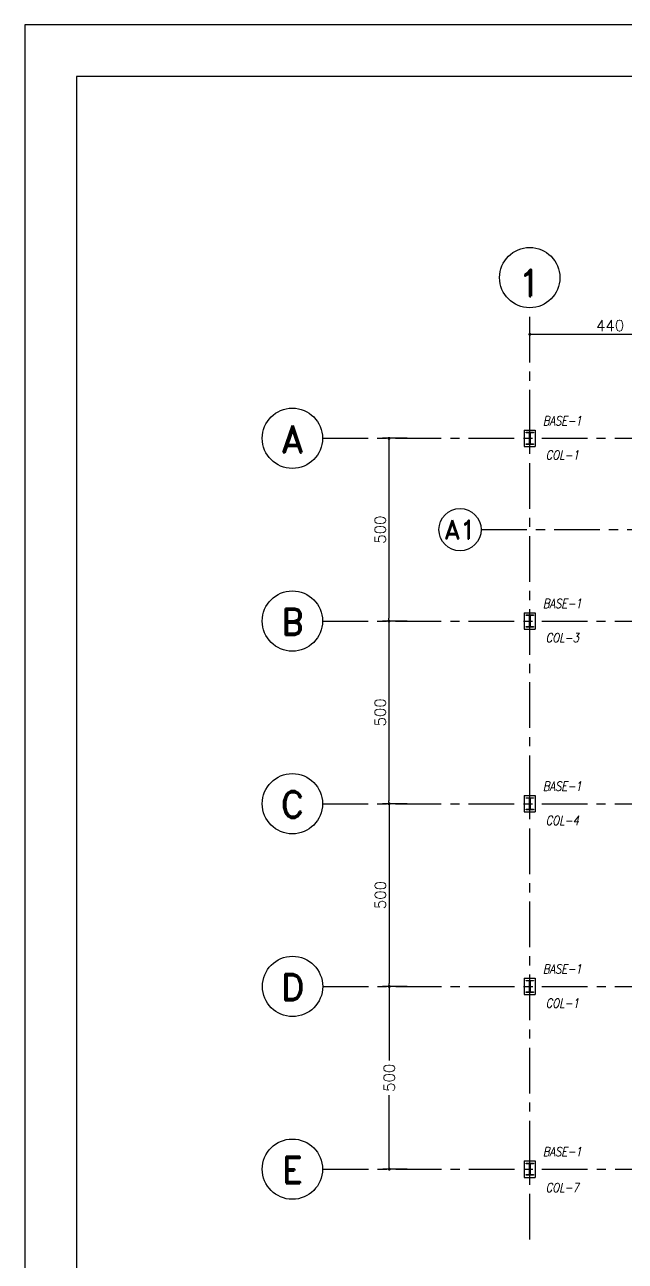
# Model space of a CAD drawing. Header units: inches. Extents: x 460503 to 460688, y 47570 to 48852.
# Drawn here: x 460506.05 to 460522.48, y 48675.06 to 48708.9 of the extents above; entities that cross this region are included whole.
import ezdxf
from ezdxf.enums import TextEntityAlignment as Align

# ---------------------------------------------------------------- set-up
doc = ezdxf.new("R2010")
doc.units = ezdxf.units.IN
doc.header["$MEASUREMENT"] = 0
for name, pattern in [('CENTER', [2, 1.25, -0.25, 0.25, -0.25]), ('DASHDOTX2', [2, 1, -0.5, 0, -0.5]), ('HIDDEN', [0.375, 0.25, -0.125])]:
    doc.linetypes.add(name, pattern=pattern)
for name, color, linetype in [('1', 1, 'Continuous'), ('3', 3, 'HIDDEN'), ('3G', 3, 'Continuous'), ('4C', 4, 'Continuous'), ('Ax', 1, 'DASHDOTX2'), ('AXE', 1, 'CENTER'), ('DIM', 8, 'Continuous'), ('lateral brace', 5, 'Continuous'), ('Layer4', 118, 'Continuous'), ('wall', 4, 'Continuous')]:
    doc.layers.add(name, color=color, linetype=linetype)
doc.styles.add('ITALICT', font='italict')
doc.styles.add('ROMAND', font='ROMAND.shx')
doc.styles.add('ROMANT', font='romant')
doc.dimstyles.new('1-100', dxfattribs={"dimtxt": 0.3, "dimasz": 0.08, "dimexe": 0.18, "dimexo": 0.0625, "dimgap": 0.09, "dimtad": 1, "dimdec": 0, "dimlfac": 100, "dimdsep": 46, "dimtxsty": 'ROMANT', "dimblk": 'DOT', "dimcen": 0.09, "dimclrd": 1, "dimclre": 1, "dimclrt": 3, "dimadec": 0, "dimazin": 0, "dimtfac": 1, "dimtdec": 0, "dimtix": 1, "dimtofl": 0, "dimtmove": 2, "dimatfit": 3, "dimldrblk": 'DOT', "dimfxl": 1, "dimtolj": 1, "dimarcsym": 0})

# ---------------------------------------------------------------- blocks, each defined once
blk = doc.blocks.new('DOT')
at = {"layer": 'DIM', "color": 0, "linetype": 'ByBlock'}
blk.add_line((-0.5, 0), (-1, 0), dxfattribs=at)
at = {"layer": 'DIM', "color": 0, "linetype": 'ByBlock', "const_width": 0.5}
blk.add_lwpolyline([(-0.25, 0, 1), (0.25, 0, 1)], format="xyb", close=True, dxfattribs=at)
blk = doc.blocks.new('*D145')
at = {"layer": 'Defpoints', "color": 0, "transparency": 16777216}
for p in [(460516.574, 48697.582), (460516.016, 48692.582), (460516.574, 48692.582)]:
    blk.add_point(p, dxfattribs=at)
at = {"layer": 'wall', "color": 1, "lineweight": -2, "transparency": 16777216}
for p, q in [((460516.511, 48697.582), (460515.836, 48697.582)), ((460516.016, 48697.502), (460516.016, 48692.662)), ((460516.511, 48692.582), (460515.836, 48692.582))]:
    blk.add_line(p, q, dxfattribs=at)
at = {"layer": 'wall', "color": 1, "lineweight": -2, "transparency": 16777216, "xscale": 0.08, "yscale": 0.08, "zscale": 0.08}
for p, rotation in [((460516.016, 48697.582), 90), ((460516.016, 48692.582), 270)]:
    blk.add_blockref('DOT', p, dxfattribs=dict(at, rotation=rotation))
at = {"layer": 'wall', "color": 3, "transparency": 16777216, "insert": (460515.776, 48695.082), "char_height": 0.3, "attachment_point": 5, "rotation": 90, "style": 'ROMANT'}
blk.add_mtext('\\A1;500', dxfattribs=at)
blk = doc.blocks.new('_Dot')
at = {"layer": 'DIM', "color": 0, "lineweight": -2}
blk.add_line((-0.5, 0), (-1, 0), dxfattribs=at)
at = {"layer": 'DIM', "color": 0, "const_width": 0.5}
blk.add_lwpolyline([(-0.25, 0, 1), (0.25, 0, 1)], format="xyb", close=True, dxfattribs=at)
blk = doc.blocks.new('*D146')
at = {"layer": 'Defpoints', "color": 0, "transparency": 16777216}
for p in [(460516.574, 48692.582), (460516.016, 48687.582), (460516.574, 48687.582)]:
    blk.add_point(p, dxfattribs=at)
at = {"layer": 'wall', "color": 1, "lineweight": -2, "transparency": 16777216}
for p, q in [((460516.511, 48692.582), (460515.836, 48692.582)), ((460516.016, 48692.502), (460516.016, 48687.662)), ((460516.511, 48687.582), (460515.836, 48687.582))]:
    blk.add_line(p, q, dxfattribs=at)
at = {"layer": 'wall', "color": 1, "lineweight": -2, "transparency": 16777216, "xscale": 0.08, "yscale": 0.08, "zscale": 0.08}
for p, rotation in [((460516.016, 48692.582), 90), ((460516.016, 48687.582), 270)]:
    blk.add_blockref('DOT', p, dxfattribs=dict(at, rotation=rotation))
at = {"layer": 'wall', "color": 3, "transparency": 16777216, "insert": (460515.776, 48690.082), "char_height": 0.3, "attachment_point": 5, "rotation": 90, "style": 'ROMANT'}
blk.add_mtext('\\A1;500', dxfattribs=at)
blk = doc.blocks.new('*D147')
at = {"layer": 'Defpoints', "color": 0, "transparency": 16777216}
for p in [(460516.574, 48687.582), (460516.021, 48682.582), (460516.574, 48682.582)]:
    blk.add_point(p, dxfattribs=at)
at = {"layer": 'wall', "color": 1, "lineweight": -2, "transparency": 16777216}
for p, q in [((460516.511, 48687.582), (460515.841, 48687.582)), ((460516.021, 48687.502), (460516.021, 48682.662)), ((460516.511, 48682.582), (460515.841, 48682.582))]:
    blk.add_line(p, q, dxfattribs=at)
at = {"layer": 'wall', "color": 1, "lineweight": -2, "transparency": 16777216, "xscale": 0.08, "yscale": 0.08, "zscale": 0.08}
for p, rotation in [((460516.021, 48687.582), 90), ((460516.021, 48682.582), 270)]:
    blk.add_blockref('DOT', p, dxfattribs=dict(at, rotation=rotation))
at = {"layer": 'wall', "color": 3, "transparency": 16777216, "insert": (460515.781, 48685.082), "char_height": 0.3, "attachment_point": 5, "rotation": 90, "style": 'ROMANT'}
blk.add_mtext('\\A1;500', dxfattribs=at)
blk = doc.blocks.new('*D148')
at = {"layer": 'Defpoints', "color": 0, "transparency": 16777216}
for p in [(460516.574, 48682.582), (460516.024, 48677.582), (460516.574, 48677.582)]:
    blk.add_point(p, dxfattribs=at)
at = {"layer": 'wall', "color": 1, "lineweight": -2, "transparency": 16777216}
for p, q in [((460516.511, 48682.582), (460515.844, 48682.582)), ((460516.024, 48682.502), (460516.024, 48680.558)), ((460516.024, 48677.662), (460516.024, 48679.606)), ((460516.511, 48677.582), (460515.844, 48677.582))]:
    blk.add_line(p, q, dxfattribs=at)
at = {"layer": 'wall', "color": 1, "lineweight": -2, "transparency": 16777216, "xscale": 0.08, "yscale": 0.08, "zscale": 0.08}
for p, rotation in [((460516.024, 48682.582), 90), ((460516.024, 48677.582), 270)]:
    blk.add_blockref('DOT', p, dxfattribs=dict(at, rotation=rotation))
at = {"layer": 'wall', "color": 3, "transparency": 16777216, "insert": (460516.024, 48680.082), "char_height": 0.3, "attachment_point": 5, "rotation": 90, "style": 'ROMANT'}
blk.add_mtext('\\A1;500', dxfattribs=at)
blk = doc.blocks.new('*D140')
at = {"layer": 'Defpoints', "color": 0, "transparency": 16777216}
for p in [(460524.269, 48700.428), (460519.869, 48699.851), (460524.269, 48699.851)]:
    blk.add_point(p, dxfattribs=at)
at = {"layer": 'wall', "color": 1, "lineweight": -2, "transparency": 16777216}
for p, q in [((460519.869, 48699.914), (460519.869, 48700.608)), ((460524.269, 48699.914), (460524.269, 48700.608)), ((460519.949, 48700.428), (460524.189, 48700.428))]:
    blk.add_line(p, q, dxfattribs=at)
at = {"layer": 'wall', "color": 1, "lineweight": -2, "transparency": 16777216, "xscale": 0.08, "yscale": 0.08, "zscale": 0.08, "rotation": 180}
blk.add_blockref('DOT', (460519.869, 48700.428), dxfattribs=at)
at = {"layer": 'wall', "color": 1, "lineweight": -2, "transparency": 16777216, "xscale": 0.08, "yscale": 0.08, "zscale": 0.08}
blk.add_blockref('DOT', (460524.269, 48700.428), dxfattribs=at)
at = {"layer": 'wall', "color": 3, "transparency": 16777216, "insert": (460522.069, 48700.668), "char_height": 0.3, "attachment_point": 5, "style": 'ROMANT'}
blk.add_mtext('\\A1;440', dxfattribs=at)

msp = doc.modelspace()

# ---------------------------------------------------------------- hatches: boundary and pattern name
for points in [[(460519.86141825, 48697.73220501), (460519.84994202, 48697.73220501, 0.4144144444), (460519.86141825, 48697.7207209)], [(460519.87641825, 48697.73220501), (460519.88789448, 48697.73220501, -0.4144144444), (460519.87641825, 48697.7207209)], [(460519.86141825, 48697.4321655), (460519.84994202, 48697.4321655, -0.4144144444), (460519.86141825, 48697.44364961)], [(460519.87641825, 48697.4321655), (460519.88789448, 48697.4321655, 0.4144144444), (460519.87641825, 48697.44364961)], [(460519.86141825, 48692.73220501), (460519.84994202, 48692.73220501, 0.4144144444), (460519.86141825, 48692.7207209)], [(460519.86141825, 48692.4321655), (460519.84994202, 48692.4321655, -0.4144144444), (460519.86141825, 48692.44364961)], [(460519.87641825, 48692.73220501), (460519.88789448, 48692.73220501, -0.4144144444), (460519.87641825, 48692.7207209)], [(460519.87641825, 48692.4321655), (460519.88789448, 48692.4321655, 0.4144144444), (460519.87641825, 48692.44364961)], [(460519.86141825, 48687.73220501), (460519.84994202, 48687.73220501, 0.4144144444), (460519.86141825, 48687.7207209)], [(460519.87641825, 48687.73220501), (460519.88789448, 48687.73220501, -0.4144144444), (460519.87641825, 48687.7207209)], [(460519.86141825, 48687.4321655), (460519.84994202, 48687.4321655, -0.4144144444), (460519.86141825, 48687.44364961)], [(460519.87641825, 48687.4321655), (460519.88789448, 48687.4321655, 0.4144144444), (460519.87641825, 48687.44364961)], [(460519.86141825, 48682.73220501), (460519.84994202, 48682.73220501, 0.4144144444), (460519.86141825, 48682.7207209)], [(460519.87641825, 48682.73220501), (460519.88789448, 48682.73220501, -0.4144144444), (460519.87641825, 48682.7207209)], [(460519.86141825, 48682.4321655), (460519.84994202, 48682.4321655, -0.4144144444), (460519.86141825, 48682.44364961)], [(460519.87641825, 48682.4321655), (460519.88789448, 48682.4321655, 0.4144144444), (460519.87641825, 48682.44364961)], [(460519.86141825, 48677.73220486), (460519.84994202, 48677.73220486, 0.4144144444), (460519.86141825, 48677.72072076)], [(460519.87641825, 48677.73220486), (460519.88789448, 48677.73220486, -0.4144144444), (460519.87641825, 48677.72072076)], [(460519.86141825, 48677.43216536), (460519.84994202, 48677.43216536, -0.4144144444), (460519.86141825, 48677.44364946)], [(460519.87641825, 48677.43216536), (460519.88789448, 48677.43216536, 0.4144144444), (460519.87641825, 48677.44364946)]]:
    msp.add_hatch(color=1).paths.add_polyline_path(points)

# ---------------------------------------------------------------- linework, layer by layer
at = {"layer": '1'}
msp.add_lwpolyline([(460507.46120186, 48650.85104051), (460588.72955203, 48650.85104051), (460588.72955203, 48707.48403714), (460507.46120186, 48707.48403714)], close=True, dxfattribs=at)
at = {"layer": '3G'}
for p, q in [((460519.71891825, 48697.80720501), (460519.71891825, 48697.35720501)), ((460519.71891825, 48697.80720501), (460520.01891825, 48697.80720501)), ((460520.01891825, 48697.80720501), (460520.01891825, 48697.35720501)), ((460519.71891825, 48697.35720501), (460520.01891825, 48697.35720501)), ((460519.71891825, 48692.80720501), (460519.71891825, 48692.35720501)), ((460519.71891825, 48692.80720501), (460520.01891825, 48692.80720501)), ((460520.01891825, 48692.80720501), (460520.01891825, 48692.35720501)), ((460519.71891825, 48692.35720501), (460520.01891825, 48692.35720501)), ((460519.71891825, 48687.80720501), (460519.71891825, 48687.35720501)), ((460519.71891825, 48687.80720501), (460520.01891825, 48687.80720501)), ((460520.01891825, 48687.80720501), (460520.01891825, 48687.35720501)), ((460519.71891825, 48687.35720501), (460520.01891825, 48687.35720501)), ((460519.71891825, 48682.80720501), (460519.71891825, 48682.35720501)), ((460519.71891825, 48682.80720501), (460520.01891825, 48682.80720501)), ((460520.01891825, 48682.80720501), (460520.01891825, 48682.35720501)), ((460519.71891825, 48682.35720501), (460520.01891825, 48682.35720501)), ((460519.71891825, 48677.80720486), (460519.71891825, 48677.35720486)), ((460519.71891825, 48677.80720486), (460520.01891825, 48677.80720486)), ((460520.01891825, 48677.80720486), (460520.01891825, 48677.35720486)), ((460519.71891825, 48677.35720486), (460520.01891825, 48677.35720486))]:
    msp.add_line(p, q, dxfattribs=at)
for points in [[(460519.76891825, 48697.41720501), (460519.76891825, 48697.43220501), (460519.86141825, 48697.43220501), (460519.86141825, 48697.73220501), (460519.76891825, 48697.73220501), (460519.76891825, 48697.74720501), (460519.96891825, 48697.74720501), (460519.96891825, 48697.73220501), (460519.87641825, 48697.73220501), (460519.87641825, 48697.43220501), (460519.96891825, 48697.43220501), (460519.96891825, 48697.41720501)], [(460519.76891825, 48692.41720501), (460519.76891825, 48692.43220501), (460519.86141825, 48692.43220501), (460519.86141825, 48692.73220501), (460519.76891825, 48692.73220501), (460519.76891825, 48692.74720501), (460519.96891825, 48692.74720501), (460519.96891825, 48692.73220501), (460519.87641825, 48692.73220501), (460519.87641825, 48692.43220501), (460519.96891825, 48692.43220501), (460519.96891825, 48692.41720501)], [(460519.76891825, 48687.41720501), (460519.76891825, 48687.43220501), (460519.86141825, 48687.43220501), (460519.86141825, 48687.73220501), (460519.76891825, 48687.73220501), (460519.76891825, 48687.74720501), (460519.96891825, 48687.74720501), (460519.96891825, 48687.73220501), (460519.87641825, 48687.73220501), (460519.87641825, 48687.43220501), (460519.96891825, 48687.43220501), (460519.96891825, 48687.41720501)], [(460519.76891825, 48682.41720501), (460519.76891825, 48682.43220501), (460519.86141825, 48682.43220501), (460519.86141825, 48682.73220501), (460519.76891825, 48682.73220501), (460519.76891825, 48682.74720501), (460519.96891825, 48682.74720501), (460519.96891825, 48682.73220501), (460519.87641825, 48682.73220501), (460519.87641825, 48682.43220501), (460519.96891825, 48682.43220501), (460519.96891825, 48682.41720501)], [(460519.76891825, 48677.41720486), (460519.76891825, 48677.43220486), (460519.86141825, 48677.43220486), (460519.86141825, 48677.73220486), (460519.76891825, 48677.73220486), (460519.76891825, 48677.74720486), (460519.96891825, 48677.74720486), (460519.96891825, 48677.73220486), (460519.87641825, 48677.73220486), (460519.87641825, 48677.43220486), (460519.96891825, 48677.43220486), (460519.96891825, 48677.41720486)]]:
    msp.add_lwpolyline(points, close=True, dxfattribs=at)
for centre, start, end in [((460519.86141825, 48697.73219714), 180.157926883, 270.157926883), ((460519.87641825, 48697.73219714), 269.842073117, 359.842073117), ((460519.87641825, 48697.73219714), 269.842073117, 359.842073117), ((460519.86141825, 48697.43217337), 89.842073117, 179.842073117), ((460519.86141825, 48697.43217337), 89.842073117, 179.842073117), ((460519.87641825, 48697.43217337), 0.157926883, 90.157926883), ((460519.87641825, 48697.43217337), 0.157926883, 90.157926883), ((460519.87641825, 48697.43217337), 0.157926883, 90.157926883), ((460519.86141825, 48692.73219714), 180.157926883, 270.157926883), ((460519.86141825, 48692.43217337), 89.842073117, 179.842073117), ((460519.86141825, 48692.43217337), 89.842073117, 179.842073117), ((460519.87641825, 48692.73219714), 269.842073117, 359.842073117), ((460519.87641825, 48692.73219714), 269.842073117, 359.842073117), ((460519.87641825, 48692.43217337), 0.157926883, 90.157926883), ((460519.87641825, 48692.43217337), 0.157926883, 90.157926883), ((460519.87641825, 48692.43217337), 0.157926883, 90.157926883), ((460519.86141825, 48687.73219714), 180.157926883, 270.157926883), ((460519.87641825, 48687.73219714), 269.842073117, 359.842073117), ((460519.87641825, 48687.73219714), 269.842073117, 359.842073117), ((460519.86141825, 48687.43217337), 89.842073117, 179.842073117), ((460519.86141825, 48687.43217337), 89.842073117, 179.842073117), ((460519.87641825, 48687.43217337), 0.157926883, 90.157926883), ((460519.87641825, 48687.43217337), 0.157926883, 90.157926883), ((460519.87641825, 48687.43217337), 0.157926883, 90.157926883), ((460519.86141825, 48682.73219714), 180.157926883, 270.157926883), ((460519.87641825, 48682.73219714), 269.842073117, 359.842073117), ((460519.87641825, 48682.73219714), 269.842073117, 359.842073117), ((460519.86141825, 48682.43217337), 89.842073117, 179.842073117), ((460519.86141825, 48682.43217337), 89.842073117, 179.842073117), ((460519.87641825, 48682.43217337), 0.157926883, 90.157926883), ((460519.87641825, 48682.43217337), 0.157926883, 90.157926883), ((460519.87641825, 48682.43217337), 0.157926883, 90.157926883), ((460519.86141825, 48677.73219699), 180.157926883, 270.157926883), ((460519.87641825, 48677.73219699), 269.842073117, 359.842073117), ((460519.87641825, 48677.73219699), 269.842073117, 359.842073117), ((460519.86141825, 48677.43217323), 89.842073117, 179.842073117), ((460519.86141825, 48677.43217323), 89.842073117, 179.842073117), ((460519.87641825, 48677.43217323), 0.157926883, 90.157926883), ((460519.87641825, 48677.43217323), 0.157926883, 90.157926883), ((460519.87641825, 48677.43217323), 0.157926883, 90.157926883)]:
    msp.add_arc(centre, 0.01147623, start, end, dxfattribs=at)
at = {"layer": 'Ax', "linetype": 'Continuous', "ltscale": 0.5}
for centre, radius in [((460519.86886079, 48701.9787717), 0.825), ((460513.37142592, 48697.58220501), 0.825), ((460517.96067362, 48695.08220501), 0.5775), ((460513.37142592, 48692.58220501), 0.825), ((460513.37142592, 48687.58220501), 0.825), ((460513.37637225, 48682.58220501), 0.825), ((460513.37142592, 48677.58220486), 0.825)]:
    msp.add_circle(centre, radius, dxfattribs=at)
at = {"layer": 'AXE'}
for p, q in [((460519.86891825, 48675.65641635), (460519.86891825, 48701.1519239)), ((460514.19642592, 48697.58220501), (460544.64995244, 48697.58220501)), ((460518.53817362, 48695.08220501), (460544.54318139, 48695.08220501)), ((460514.19639258, 48692.58220501), (460544.6499191, 48692.58220501)), ((460514.19639258, 48687.58220501), (460544.6499191, 48687.58220501)), ((460514.20137225, 48682.58220501), (460544.65489877, 48682.58220501)), ((460514.20428862, 48677.58220486), (460544.65781514, 48677.58220486))]:
    msp.add_line(p, q, dxfattribs=at)
at = {"layer": 'DIM'}
msp.add_lwpolyline([(460506.04537694, 48649.43521559), (460590.14537694, 48649.43521559), (460590.14537694, 48708.89986206), (460506.04537694, 48708.89986206)], close=True, dxfattribs=at)
at = {"layer": 'lateral brace'}
msp.add_lwpolyline([(460506.04537694, 48649.43521559), (460590.14537694, 48649.43521559), (460590.14537694, 48708.89986206), (460506.04537694, 48708.89986206)], close=True, dxfattribs=at)
at = {"layer": 'Layer4'}
msp.add_lwpolyline([(460590.14537694, 48708.89986206), (460506.04537694, 48708.89986206), (460506.04537694, 48649.43521559), (460590.14537694, 48649.43521559)], close=True, dxfattribs=at)

# ---------------------------------------------------------------- texts
at = {"layer": '3', "color": 3, "style": 'ROMAND'}
for s, height, p in [('1', 0.7299072, (460519.87123643, 48701.83836896, 0.00000001)), ('A', 0.7299072, (460513.37380156, 48697.56324681, 0.00000001)), ('A1', 0.51093504, (460517.96233656, 48695.08455273, 0.00000001)), ('B', 0.7299072, (460513.37380156, 48692.56324681, 0.00000001)), ('C', 0.7299072, (460513.37380156, 48687.56324681, 0.00000001)), ('D', 0.7299072, (460513.37874789, 48682.56324681, 0.00000001)), ('E', 0.7299072, (460513.37380156, 48677.56324666, 0.00000001))]:
    msp.add_text(s, height=height, dxfattribs=at).set_placement(p, align=Align.MIDDLE_CENTER)
at = {"layer": '4C', "style": 'ITALICT', "width": 0.8}
for s, p in [('BASE-1', (460520.76069909, 48698.06175608)), ('COL-1', (460520.76069909, 48697.12430795)), ('BASE-1', (460520.76069909, 48693.06175608)), ('COL-3', (460520.76069909, 48692.12430795)), ('BASE-1', (460520.76069909, 48688.06175608)), ('COL-4', (460520.76069909, 48687.12430795)), ('BASE-1', (460520.76069909, 48683.06175608)), ('COL-1', (460520.76069909, 48682.12430795)), ('BASE-1', (460520.76069909, 48678.06175593)), ('COL-7', (460520.76069909, 48677.07808611))]:
    msp.add_text(s, height=0.25, dxfattribs=at).set_placement(p, align=Align.MIDDLE)

# ---------------------------------------------------------------- dimensions: what is measured, and where the dimension line sits
at = {"layer": 'wall'}
dim = msp.add_linear_dim(base=(460524.26891825, 48700.4283774), p1=(460519.86891825, 48699.85145437), p2=(460524.26891825, 48699.85145437), dimstyle='1-100', dxfattribs=at)
dim.commit()
dim.dimension.update_dxf_attribs({"geometry": '*D140', "text_midpoint": (460522.06891825, 48700.6683774)})
for base, p1, p2, picture, middle in [((460516.01592315, 48692.58220501), (460516.57378585, 48697.58220501), (460516.57378585, 48692.58220501), '*D145', (460515.77592315, 48695.08220501)), ((460516.02086948, 48682.58220501), (460516.57378585, 48687.58220501), (460516.57378585, 48682.58220501), '*D147', (460515.78086948, 48685.08220501))]:
    dim = msp.add_linear_dim(base=base, p1=p1, p2=p2, angle=90, dimstyle='1-100', dxfattribs=at)
    dim.commit()
    dim.dimension.update_dxf_attribs({"geometry": picture, "text_midpoint": middle})
dim = msp.add_aligned_dim(p1=(460516.57378585, 48692.58220501), p2=(460516.57378585, 48687.58220501), distance=-0.55789604, dimstyle='1-100', dxfattribs=at)
dim.commit()
dim.dimension.update_dxf_attribs({"geometry": '*D146', "text_midpoint": (460515.77588982, 48690.08220501)})
dim = msp.add_linear_dim(base=(460516.02378585, 48677.58220486), p1=(460516.57378585, 48682.58220501), p2=(460516.57378585, 48677.58220486), angle=90, dimstyle='1-100', dxfattribs=at)
dim.commit()
dim.dimension.update_dxf_attribs({"geometry": '*D148', "text_midpoint": (460516.02378585, 48680.08220493), "dimtype": 160})

doc.saveas('drawing.dxf')
